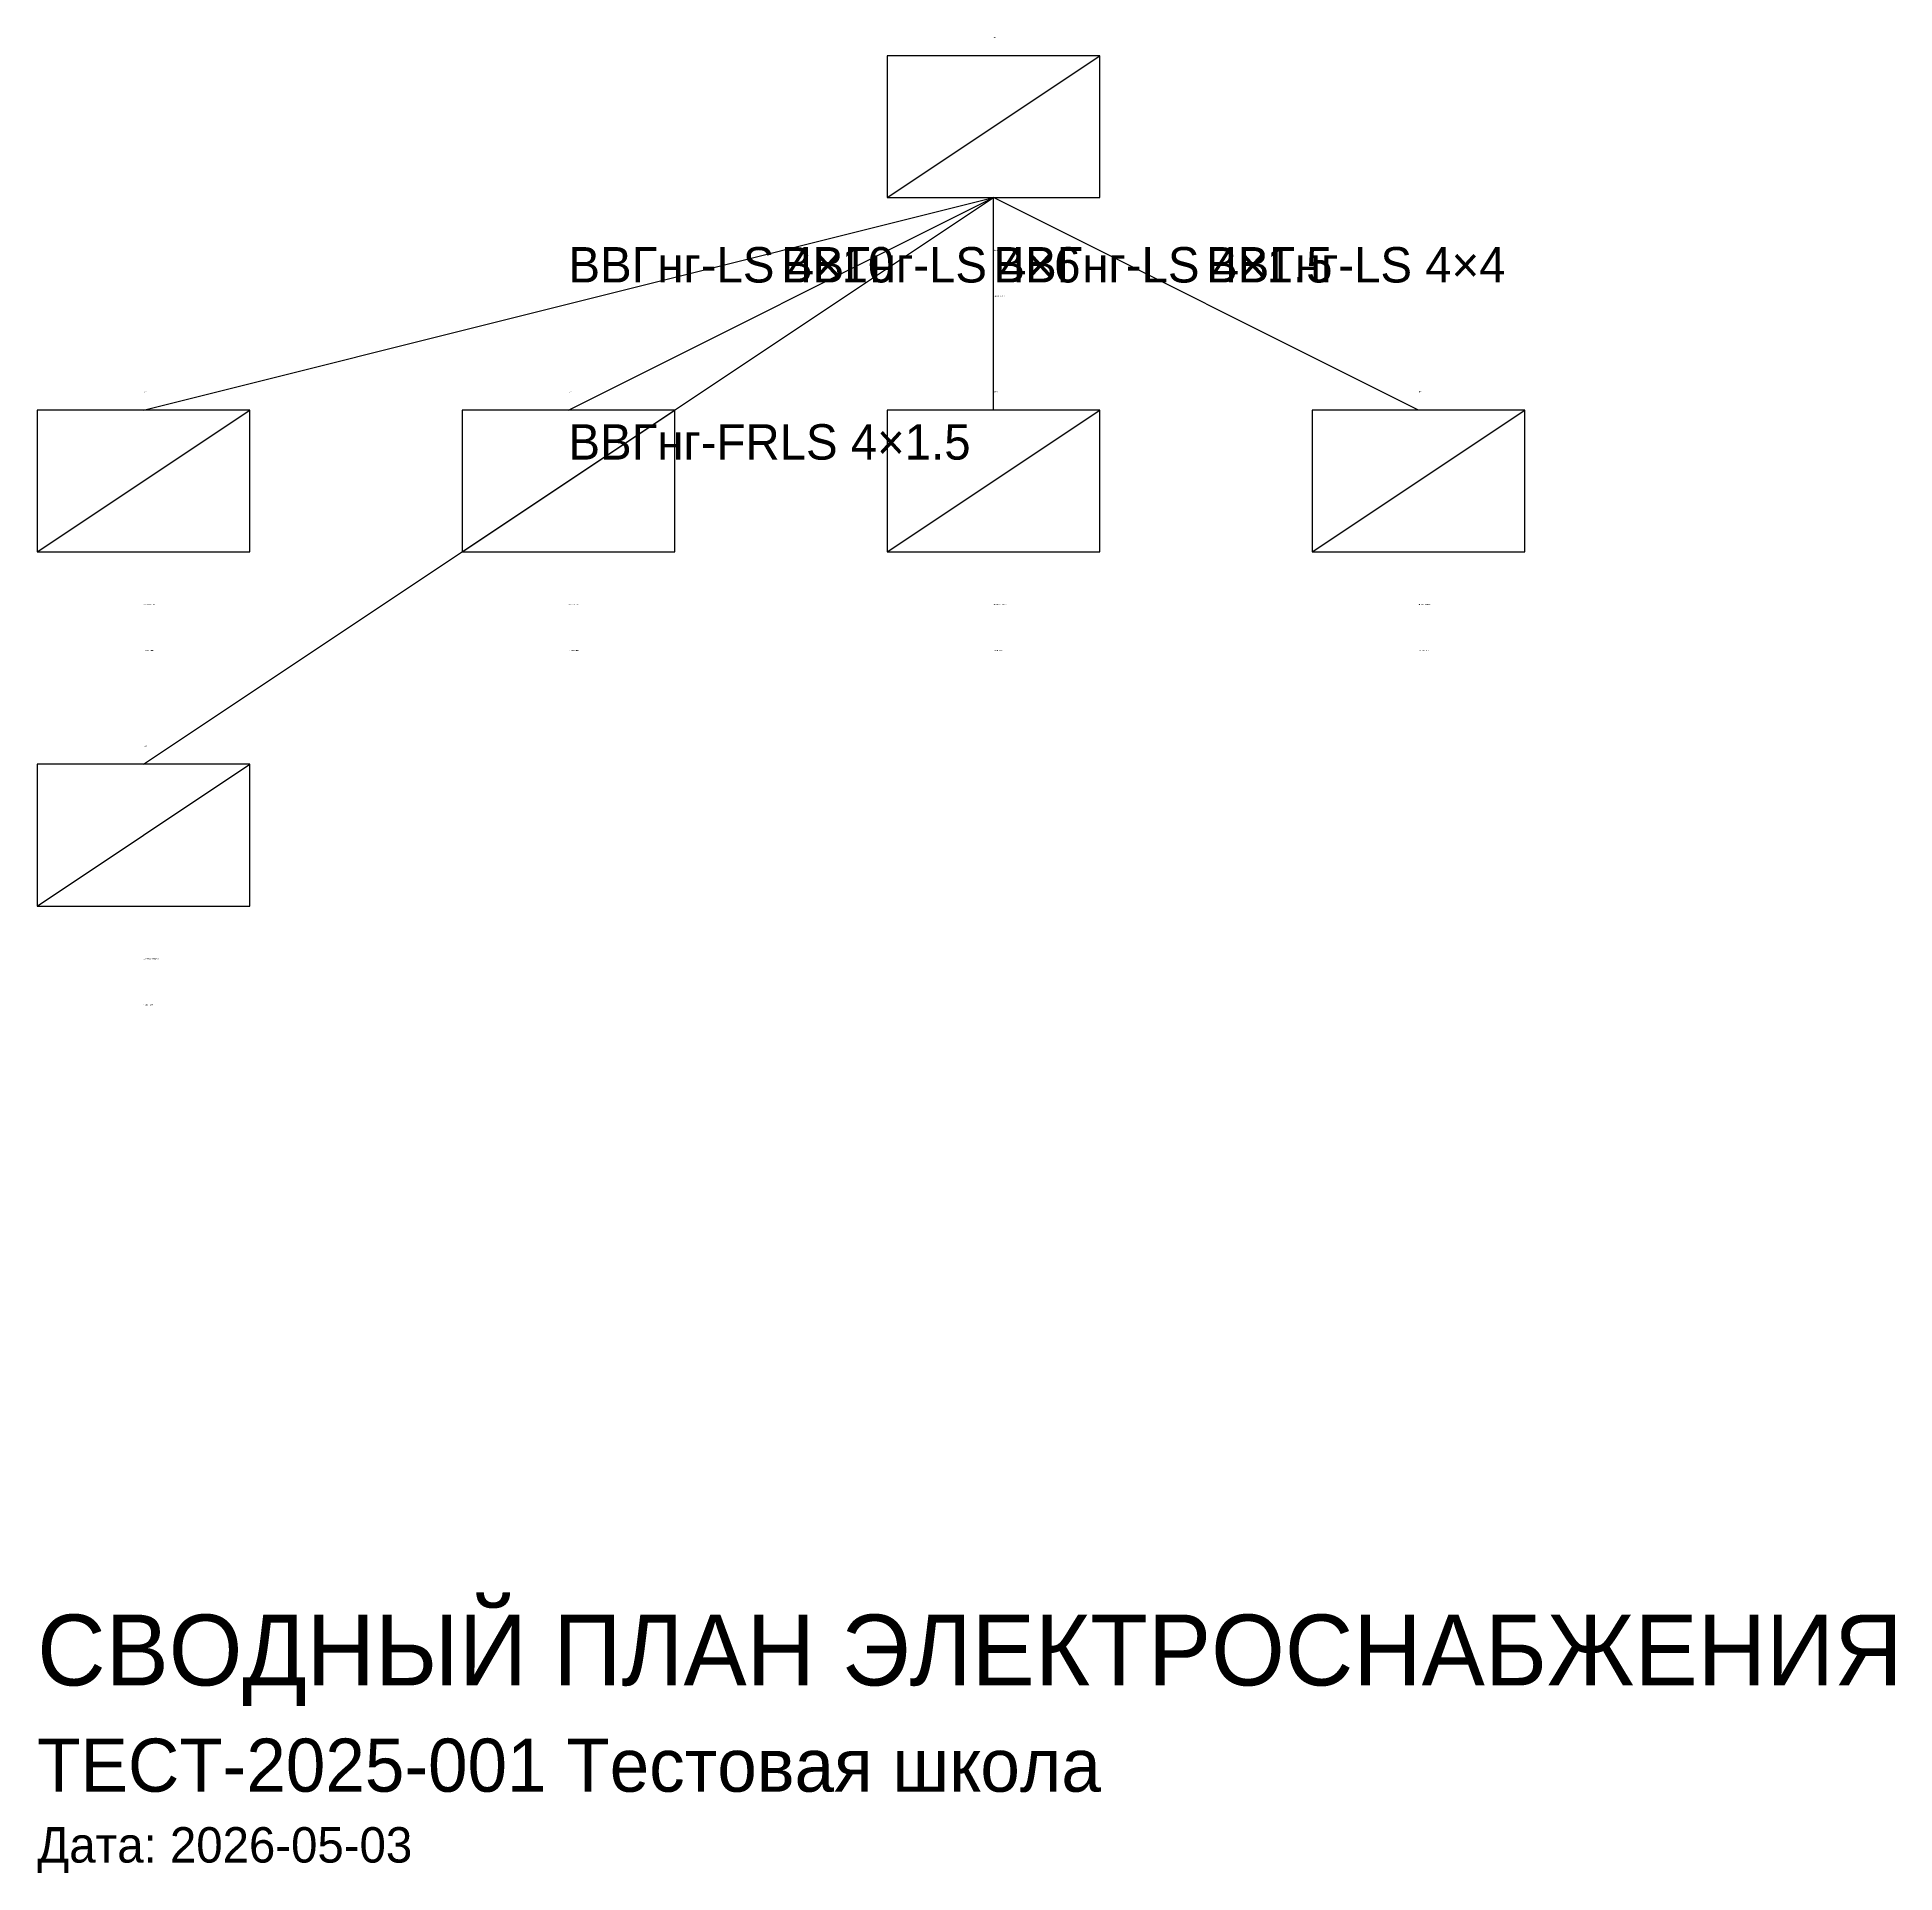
# Model space of a CAD drawing. Header units: millimetres. Extents: x 0 to 5245, y -3729 to 1452.
import ezdxf

# ---------------------------------------------------------------- set-up
doc = ezdxf.new("R2010")
doc.units = ezdxf.units.MM
for name, color, linetype in [('CABLES', 2, 'Continuous'), ('LABELS', 7, 'Continuous'), ('PANELS', 4, 'Continuous')]:
    doc.layers.add(name, color=color, linetype=linetype)

# ---------------------------------------------------------------- blocks, each defined once
blk = doc.blocks.new('PANEL_BOX')
at = {"layer": 'PANELS'}
blk.add_line((0, 0), (600, 400), dxfattribs=at)
blk.add_lwpolyline([(0, 0), (600, 0), (600, 400), (0, 400), (0, 0)], dxfattribs=at)

msp = doc.modelspace()

# ---------------------------------------------------------------- linework, layer by layer
at = {"layer": 'CABLES'}
for p in [(300, 400), (300, -600), (1500, 400), (2700, 400), (3900, 400)]:
    msp.add_line(p, (2700, 1000), dxfattribs=at)

# ---------------------------------------------------------------- block references
ref = msp.add_blockref('PANEL_BOX', (2400, 1000))
ref.add_attrib('PANEL_ID', 'ВРУ-1', (2700, 1450), dxfattribs={"height": 2.5})
ref.add_attrib('PANEL_NAME', 'Вводно-распределительное', (2700, 850), dxfattribs={"height": 2.5})
ref.add_attrib('PANEL_LOAD', 'P=59.9кВт  I=101.4А', (2700, 720), dxfattribs={"height": 2.5})
ref = msp.add_blockref('PANEL_BOX', (0, 0))
ref.add_attrib('PANEL_ID', 'ЩО-1', (300, 450), dxfattribs={"height": 2.5})
ref.add_attrib('PANEL_NAME', 'Щит освещения №1', (300, -150), dxfattribs={"height": 2.5})
ref.add_attrib('PANEL_LOAD', 'P=24.3кВт I=38.9А', (300, -280), dxfattribs={"height": 2.5})
ref = msp.add_blockref('PANEL_BOX', (1200, 0))
ref.add_attrib('PANEL_ID', 'ЩС-1', (1500, 450), dxfattribs={"height": 2.5})
ref.add_attrib('PANEL_NAME', 'Щит силовой №1', (1500, -150), dxfattribs={"height": 2.5})
ref.add_attrib('PANEL_LOAD', 'P=17.2кВт I=29.9А', (1500, -280), dxfattribs={"height": 2.5})
ref = msp.add_blockref('PANEL_BOX', (2400, 0))
ref.add_attrib('PANEL_ID', 'ЩОВ-1', (2700, 450), dxfattribs={"height": 2.5})
ref.add_attrib('PANEL_NAME', 'Щит насосной станции', (2700, -150), dxfattribs={"height": 2.5})
ref.add_attrib('PANEL_LOAD', 'P=2.2кВт I=4.3А', (2700, -280), dxfattribs={"height": 2.5})
ref = msp.add_blockref('PANEL_BOX', (3600, 0))
ref.add_attrib('PANEL_ID', 'ЩВК-1', (3900, 450), dxfattribs={"height": 2.5})
ref.add_attrib('PANEL_NAME', 'Щит вентиляции №1', (3900, -150), dxfattribs={"height": 2.5})
ref.add_attrib('PANEL_LOAD', 'P=10.4кВт I=18.6А', (3900, -280), dxfattribs={"height": 2.5})
ref = msp.add_blockref('PANEL_BOX', (0, -1000))
ref.add_attrib('PANEL_ID', 'ЩАПЗ-1', (300, -550), dxfattribs={"height": 2.5})
ref.add_attrib('PANEL_NAME', 'Щит автоматики пожарной ', (300, -1150), dxfattribs={"height": 2.5})
ref.add_attrib('PANEL_LOAD', 'P=5.8кВт I=10.4А', (300, -1280), dxfattribs={"height": 2.5})

# ---------------------------------------------------------------- texts
at = {"layer": 'LABELS'}
for s, height, p in [('ВВГнг-LS 4×10', 100, (1500, 760)), ('ВВГнг-LS 4×6', 100, (2100, 760)), ('ВВГнг-LS 4×1.5', 100, (2700, 760)), ('ВВГнг-LS 4×4', 100, (3300, 760)), ('ВВГнг-FRLS 4×1.5', 100, (1500, 260)), ('СВОДНЫЙ ПЛАН ЭЛЕКТРОСНАБЖЕНИЯ', 200, (0, -3200)), ('ТЕСТ-2025-001 Тестовая школа', 150, (0, -3500)), ('Дата: 2026-05-03', 100, (0, -3700))]:
    msp.add_text(s, height=height, dxfattribs=at).set_placement(p)

doc.saveas('drawing.dxf')
